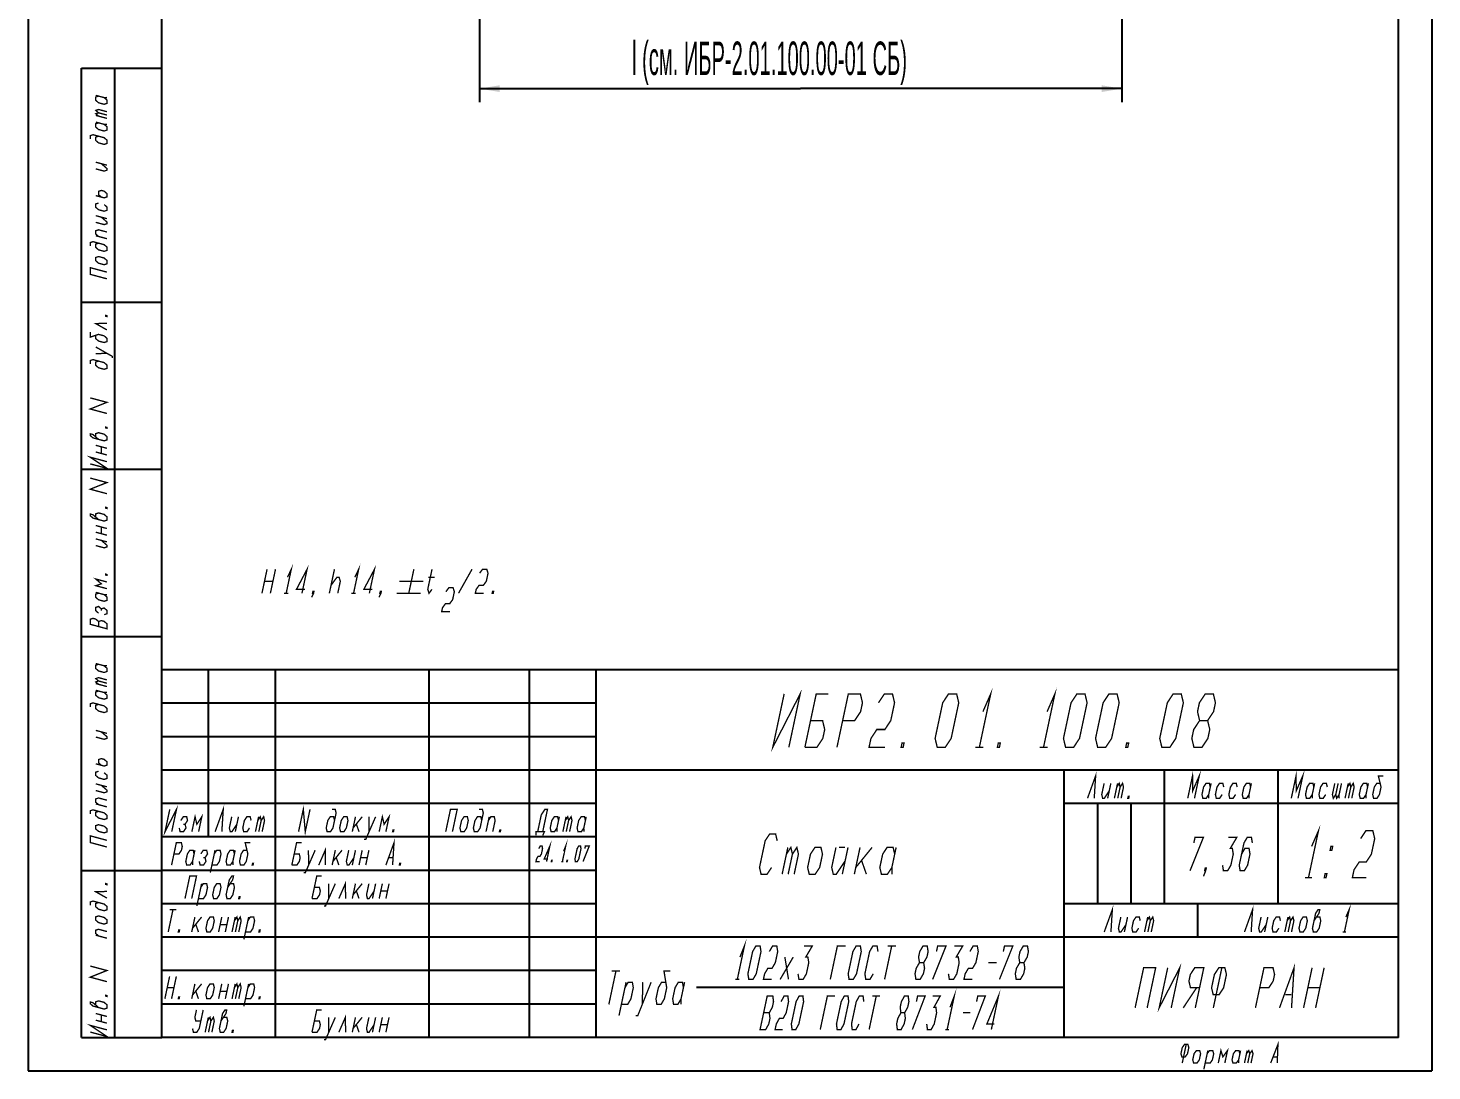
# Model space of a CAD drawing. Header units: millimetres. Extents: x 0 to 210, y 0 to 297.
# Drawn here: x 0 to 210, y 0 to 156 of the extents above; entities that cross this region are included whole.
import ezdxf

# ---------------------------------------------------------------- set-up
doc = ezdxf.new("R2010")
doc.units = ezdxf.units.MM
doc.header["$LTSCALE"] = 19.36
doc.layers.get('0').update_dxf_attribs({"linetype": 'CONTINUOUS'})
doc.layers.add('ALL_DIMENSIONS', color=7, linetype='CONTINUOUS')
doc.styles.get("Standard").update_dxf_attribs({"font": 'txt', "width": 0.7})
doc.dimstyles.new('DIMSTYLE_1', dxfattribs={"dimtxt": 3.6, "dimasz": 3, "dimexe": 0.18, "dimexo": 0.0625, "dimgap": 0.09, "dimtad": 1, "dimdec": 4, "dimlfac": 2, "dimdsep": 46, "dimtxsty": 'STANDARD', "dimblk": '_FILLED', "dimblk1": '_FILLED', "dimblk2": '_FILLED', "dimcen": 0.09, "dimadec": 0, "dimazin": 0, "dimtp": 1.2, "dimtm": 1.2, "dimtfac": 1, "dimtdec": 4, "dimtofl": 0, "dimtmove": 0, "dimatfit": 3, "dimldrblk": '_FILLED', "dimfxl": 1, "dimtolj": 1, "dimarcsym": 0})

# ---------------------------------------------------------------- blocks, each defined once
blk = doc.blocks.new('_FILLED')
at = {"color": 0, "linetype": 'ByBlock'}
blk.add_solid([(0, 0), (-1, 0.167), (-1, -0.167)], dxfattribs=at)
blk = doc.blocks.new('*D1')
at = {"layer": 'ALL_DIMENSIONS', "color": 2, "linetype": 'Continuous'}
for p, q in [((67.52, 179.88), (67.52, 144.95)), ((163.62, 179.53), (163.62, 144.95)), ((67.52, 146.95), (115.57, 146.95)), ((163.62, 146.95), (115.57, 146.95))]:
    blk.add_line(p, q, dxfattribs=at)
at = {"layer": 'ALL_DIMENSIONS', "color": 2, "linetype": 'Continuous', "xscale": 3, "yscale": 3, "zscale": 3, "rotation": 180}
blk.add_blockref('_FILLED', (67.52, 146.95), dxfattribs=at)
at = {"layer": 'ALL_DIMENSIONS', "color": 2, "linetype": 'Continuous', "xscale": 3, "yscale": 3, "zscale": 3}
blk.add_blockref('_FILLED', (163.62, 146.95), dxfattribs=at)

msp = doc.modelspace()

# ---------------------------------------------------------------- linework, layer by layer
at = {"color": 7, "linetype": 'Continuous'}
for p, q in [((0, 297), (0, 0)), ((210, 297), (210, 0)), ((20, 5), (20, 292.349899)), ((205, 5), (205, 292.349899)), ((8, 5), (8, 150)), ((8, 150), (20, 150)), ((13, 5), (13, 150)), ((20, 5), (20, 150)), ((8, 115), (20, 115)), ((8, 90), (20, 90)), ((8, 65), (20, 65)), ((205, 60), (20, 60)), ((20, 5), (20, 60)), ((27, 35), (27, 60)), ((37, 5), (37, 60)), ((60, 5), (60, 60)), ((75, 5), (75, 60)), ((85, 5), (85, 60)), ((205, 5), (205, 60)), ((85, 55), (20, 55)), ((85, 50), (20, 50)), ((205, 45), (20, 45)), ((155, 5), (155, 45)), ((170, 25), (170, 45)), ((187, 25), (187, 45)), ((85, 40), (20, 40)), ((205, 40), (155, 40)), ((160, 25), (160, 40)), ((165, 25), (165, 40)), ((85, 35), (20, 35)), ((8, 30), (20, 30)), ((85, 30), (20, 30)), ((85, 25), (20, 25)), ((205, 25), (155, 25)), ((175, 20), (175, 25)), ((205, 20), (20, 20)), ((85, 15), (20, 15)), ((155, 12.5), (100, 12.5)), ((85, 10), (20, 10)), ((8, 5), (20, 5)), ((205, 5), (20, 5)), ((205, 5), (20, 5)), ((0, 0), (210, 0))]:
    msp.add_line(p, q, dxfattribs=at)
at = {"color": 2, "linetype": 'Continuous', "const_width": 0.2}
for points in [[(10.127428, 145.946582), (11.377426, 145.611641), (11.794094, 145.625004)], [(10.544096, 145.834938), (10.127428, 145.696579), (10.127428, 145.196584), (10.544096, 144.834937), (11.377426, 144.61165), (11.794094, 144.749999), (11.794094, 145.250005), (11.377426, 145.611641)], [(10.544096, 143.334941), (10.127428, 143.696577), (10.544096, 143.834937), (11.794094, 143.499995)], [(10.544096, 142.834936), (10.127428, 143.196582), (10.544096, 143.334941), (11.794094, 143)], [(11.794094, 142.500005), (10.127428, 142.946579)], [(10.127428, 141.946578), (11.377426, 141.611647), (11.794094, 141.625)], [(10.544096, 141.834935), (10.127428, 141.696586), (10.127428, 141.19658), (10.544096, 140.834934), (11.377426, 140.611646), (11.794094, 140.749995), (11.794094, 141.250001), (11.377426, 141.611647)], [(10.544096, 139.834933), (10.127428, 139.696584), (10.127428, 139.196578), (10.544096, 138.834932), (11.377426, 138.611645), (11.794094, 138.750004), (11.794094, 139.249999), (11.377426, 139.611646), (9.71076, 140.05823), (9.294097, 139.919871), (9.294097, 139.419876)], [(10.127428, 135.946583), (11.794094, 135.499998)], [(10.127428, 134.946582), (11.377426, 134.611641), (11.794094, 134.75), (11.794094, 135.000003), (10.960764, 135.723296)], [(10.127428, 130.946578), (11.377426, 130.611647), (11.794094, 130.749996), (11.794094, 131.250002), (11.377426, 131.611648), (10.960764, 131.723292), (10.544096, 131.584933), (10.544096, 131.084937), (10.960764, 130.723291)], [(10.544096, 129.834934), (10.127428, 129.696585), (10.127428, 129.196579), (10.544096, 128.834933), (11.377426, 128.611646), (11.794094, 128.750005), (11.794094, 129.25), (11.377426, 129.611646)], [(10.127428, 127.946586), (11.794094, 127.500001)], [(10.127428, 126.946585), (11.377426, 126.611644), (11.794094, 126.750003), (11.794094, 126.999995), (10.960764, 127.723288)], [(10.544096, 123.834938), (10.127428, 123.696579), (10.127428, 123.196584), (10.544096, 122.834937), (11.377426, 122.61165), (11.794094, 122.749999), (11.794094, 123.250005), (11.377426, 123.611641), (9.71076, 124.058226), (9.294097, 123.919877), (9.294097, 123.419871)], [(10.544096, 124.834939), (10.127428, 125.196586), (10.127428, 125.696581), (10.544096, 125.83494), (11.794094, 125.499999)], [(11.794094, 124.499998), (10.127428, 124.946583)], [(11.377426, 120.611648), (11.794094, 120.749997), (11.794094, 121.250003), (11.377426, 121.611649), (10.544096, 121.834937), (10.127428, 121.696577), (10.127428, 121.196582), (10.544096, 120.834936), (11.377426, 120.611648)], [(11.794094, 118.500003), (9.294097, 119.169875), (9.294097, 120.169876), (11.794094, 119.500004)], [(11.794094, 110.854165), (10.127428, 111.800745), (11.794094, 111.854166)], [(11.794094, 112.979163), (11.794094, 112.854167), (11.58576, 112.909994), (11.58576, 113.03499), (11.794094, 112.979163)], [(10.127428, 110.050746), (10.127428, 109.550751), (10.544096, 109.189104), (11.377426, 108.965817), (11.794094, 109.104166), (11.794094, 109.604172), (11.377426, 109.965808), (10.544096, 110.189105), (9.294097, 109.774038), (9.294097, 110.524036)], [(12.62743, 106.630874), (12.62743, 106.880877), (10.127428, 108.300747)], [(10.127428, 107.300746), (11.794094, 107.354167)], [(10.544096, 106.189102), (10.127428, 106.050753), (10.127428, 105.550747), (10.544096, 105.189101), (11.377426, 104.965813), (11.794094, 105.104162), (11.794094, 105.604168), (11.377426, 105.965814), (9.71076, 106.412399), (9.294097, 106.27404), (9.294097, 105.774045)], [(11.794094, 98.354169), (9.294097, 99.024041), (11.794094, 100.02083), (9.294097, 100.690702)], [(10.544096, 94.480772), (9.71076, 95.204065), (9.294097, 95.315709), (9.294097, 95.065706), (9.71076, 94.70406), (11.377426, 94.257475), (11.794094, 94.395834), (11.794094, 94.895829), (11.377426, 95.257476), (10.544096, 95.480773), (10.127428, 95.342414), (10.127428, 94.842419)], [(11.794094, 96.270829), (11.794094, 96.145833), (11.58576, 96.20166), (11.58576, 96.326656), (11.794094, 96.270829)], [(10.127428, 93.592415), (11.794094, 93.14583)], [(11.794094, 92.145829), (10.127428, 92.592414)], [(10.960764, 92.369127), (10.960764, 93.369128)], [(9.294097, 90.81571), (11.794094, 90.145838), (9.294097, 91.815711), (11.794094, 91.145828)], [(11.794094, 86.354168), (9.294097, 87.02404), (11.794094, 88.020834), (9.294097, 88.690707)], [(11.794094, 84.270833), (11.794094, 84.145832), (11.58576, 84.201654), (11.58576, 84.326655), (11.794094, 84.270833)], [(10.544096, 82.480771), (9.71076, 83.204059), (9.294097, 83.315708), (9.294097, 83.065705), (9.71076, 82.704059), (11.377426, 82.257479), (11.794094, 82.395833), (11.794094, 82.895833), (11.377426, 83.25748), (10.544096, 83.480772), (10.127428, 83.342413), (10.127428, 82.842418)], [(10.127428, 81.592414), (11.794094, 81.145834)], [(11.794094, 80.145833), (10.127428, 80.592413)], [(10.960764, 80.369126), (10.960764, 81.369127)], [(10.127428, 79.592417), (11.794094, 79.145833)], [(10.127428, 78.592417), (11.377426, 78.25748), (11.794094, 78.395834), (11.794094, 78.645832), (10.960764, 79.369125)], [(38.803654, 73.854403), (39.373721, 75.054402), (38.608512, 71.454399)], [(40.971009, 71.454399), (41.736218, 75.054402), (40.15355, 72.054399), (41.413544, 72.054399)], [(48.88365, 73.854403), (49.453717, 75.054402), (48.688519, 71.454399)], [(51.051016, 71.454399), (51.816214, 75.054402), (50.233546, 72.054399), (51.493551, 72.054399)], [(11.794094, 72.145831), (10.127428, 72.592416), (10.960764, 72.869124), (10.127428, 73.592417), (11.794094, 73.145832)], [(11.794094, 74.270834), (11.794094, 74.145833), (11.58576, 74.201655), (11.58576, 74.326656), (11.794094, 74.270834)], [(34.98601, 71.454399), (35.751219, 75.054402)], [(37.011213, 75.054402), (36.246015, 71.454399)], [(45.831215, 75.054402), (45.066017, 71.454399)], [(45.321079, 72.654398), (46.206149, 73.854403), (46.521153, 73.854403), (46.708615, 73.254403), (46.326011, 71.454399)], [(57.711215, 75.054402), (56.946017, 71.454399)], [(60.426217, 75.054402), (59.78855, 72.054399), (59.976012, 71.454399), (60.418547, 72.054399)], [(59.85615, 73.854403), (60.801151, 73.854403)], [(64.386013, 71.454399), (66.411216, 75.054402)], [(67.543679, 74.454402), (67.986214, 75.054402), (68.616222, 75.054402), (68.803684, 74.454402), (68.54861, 73.254403), (68.106086, 72.654398), (67.476078, 72.654398), (67.033543, 72.054399), (66.906012, 71.454399), (68.166017, 71.454399)], [(10.127428, 71.592415), (11.377426, 71.257479), (11.794094, 71.270832)], [(10.544096, 71.480771), (10.127428, 71.342417), (10.127428, 70.842417), (10.544096, 70.480771), (11.377426, 70.257478), (11.794094, 70.395832), (11.794094, 70.895833), (11.377426, 71.257479)], [(35.368614, 73.254403), (36.628619, 73.254403)], [(38.293519, 71.454399), (38.923516, 71.454399)], [(42.703509, 71.454399), (42.546018, 71.454399), (42.609783, 71.754402), (42.767285, 71.754402), (42.703509, 71.454399), (42.418476, 70.8544)], [(48.373515, 71.454399), (49.003512, 71.454399)], [(52.783516, 71.454399), (52.626014, 71.454399), (52.689779, 71.754402), (52.847281, 71.754402), (52.783516, 71.454399), (52.498482, 70.8544)], [(55.146013, 71.454399), (58.74601, 71.454399)], [(55.528617, 73.254403), (59.128614, 73.254403)], [(62.503681, 71.694079), (62.946216, 72.294079), (63.576213, 72.294079), (63.763686, 71.694079), (63.508612, 70.49408), (63.066077, 69.894081), (62.43608, 69.894081), (61.993545, 69.294081), (61.866014, 68.694082), (63.126019, 68.694082)], [(69.583513, 71.454399), (69.426011, 71.454399), (69.489776, 71.754402), (69.647278, 71.754402), (69.583513, 71.454399)], [(11.377426, 68.257481), (11.794094, 68.395835), (11.794094, 68.895836), (11.377426, 69.257477), (10.960764, 69.119123), (10.544096, 69.48077), (10.127428, 69.342416), (10.127428, 68.842415), (10.544096, 68.480769)], [(11.794094, 66.145836), (11.794094, 66.895834), (11.377426, 67.25748), (10.960764, 67.369124), (10.544096, 67.23077), (10.127428, 67.592417), (9.71076, 67.70406), (9.294097, 67.565706), (9.294097, 66.815708), (11.794094, 66.145836)], [(10.544096, 66.480772), (10.544096, 67.23077)], [(10.960764, 68.869125), (10.960764, 69.119123)], [(10.127428, 60.94658), (11.377426, 60.611644), (11.794094, 60.625001)], [(10.544096, 60.834936), (10.127428, 60.696582), (10.127428, 60.196582), (10.544096, 59.834935), (11.377426, 59.611648), (11.794094, 59.750002), (11.794094, 60.250002), (11.377426, 60.611644)], [(10.544096, 58.334939), (10.127428, 58.69658), (10.544096, 58.834934), (11.794094, 58.499998)], [(10.544096, 57.834938), (10.127428, 58.19658), (10.544096, 58.334939), (11.794094, 57.999998)], [(11.794094, 57.500002), (10.127428, 57.946582)], [(10.127428, 56.946581), (11.377426, 56.611645), (11.794094, 56.624998)], [(10.544096, 56.834938), (10.127428, 56.696583), (10.127428, 56.196583), (10.544096, 55.834937), (11.377426, 55.611644), (11.794094, 55.749998), (11.794094, 56.249999), (11.377426, 56.611645)], [(113.100447, 56.410637), (111.400002, 48.41064), (115.500445, 56.410637), (113.8, 48.41064)], [(142.833641, 53.74397), (144.000457, 56.410637), (142.29999, 48.41064)], [(152.433633, 53.74397), (153.600449, 56.410637), (151.900004, 48.41064)], [(10.544096, 54.834936), (10.127428, 54.696582), (10.127428, 54.196581), (10.544096, 53.834935), (11.377426, 53.611647), (11.794094, 53.750001), (11.794094, 54.250002), (11.377426, 54.611643), (9.71076, 55.058228), (9.294097, 54.919874), (9.294097, 54.419874)], [(116.199998, 48.41064), (117.900443, 56.410637), (119.700447, 56.410637)], [(120.999994, 48.41064), (122.700461, 56.410637), (124.500443, 56.410637), (124.817037, 55.077306), (124.533637, 53.74397), (123.650221, 52.410639), (121.850217, 52.410639)], [(127.217035, 55.077306), (128.100451, 56.410637), (129.300461, 56.410637), (129.617033, 55.077306), (129.050232, 52.410639), (128.166816, 51.077302), (126.966828, 51.077302), (126.083412, 49.743971), (125.79999, 48.41064), (128.20001, 48.41064)], [(135.999998, 48.41064), (135.683404, 49.743971), (136.817049, 55.077306), (137.700443, 56.410637), (138.900453, 56.410637), (139.217047, 55.077306), (138.083402, 49.743971), (137.200008, 48.41064), (135.999998, 48.41064)], [(155.200004, 48.41064), (154.88341, 49.743971), (156.017033, 55.077306), (156.900449, 56.410637), (158.100459, 56.410637), (158.417053, 55.077306), (157.283408, 49.743971), (156.399992, 48.41064), (155.200004, 48.41064)], [(160, 48.41064), (159.683406, 49.743971), (160.817051, 55.077306), (161.700445, 56.410637), (162.900455, 56.410637), (163.217049, 55.077306), (162.083404, 49.743971), (161.20001, 48.41064), (160, 48.41064)], [(169.599992, 48.41064), (169.283398, 49.743971), (170.417043, 55.077306), (171.300459, 56.410637), (172.500447, 56.410637), (172.817041, 55.077306), (171.683418, 49.743971), (170.800002, 48.41064), (169.599992, 48.41064)], [(176.450221, 52.410639), (177.333637, 53.74397), (177.617037, 55.077306), (177.300443, 56.410637), (176.100455, 56.410637), (175.217039, 55.077306), (174.933639, 53.74397), (175.250232, 52.410639)], [(116.199998, 48.41064), (118.000002, 48.41064), (118.883418, 49.743971), (119.166818, 51.077302), (118.850225, 52.410639), (117.050221, 52.410639)], [(174.40001, 48.41064), (175.599998, 48.41064), (176.483414, 49.743971), (176.766814, 51.077302), (176.450221, 52.410639), (175.250232, 52.410639), (174.366816, 51.077302), (174.083416, 49.743971), (174.40001, 48.41064)], [(10.127428, 50.946581), (11.794094, 50.500001)], [(10.127428, 49.94658), (11.377426, 49.611644), (11.794094, 49.749998), (11.794094, 50), (10.960764, 50.723293)], [(130.899994, 48.41064), (130.600008, 48.41064), (130.741697, 49.077306), (131.041705, 49.077306), (130.899994, 48.41064)], [(141.699996, 48.41064), (142.900006, 48.41064)], [(145.300004, 48.41064), (144.999996, 48.41064), (145.141707, 49.077306), (145.441715, 49.077306), (145.300004, 48.41064)], [(151.30001, 48.41064), (152.499998, 48.41064)], [(164.50001, 48.41064), (164.200002, 48.41064), (164.341713, 49.077306), (164.641699, 49.077306), (164.50001, 48.41064)], [(10.127428, 45.946581), (11.377426, 45.611645), (11.794094, 45.749999), (11.794094, 46.25), (11.377426, 46.611646), (10.960764, 46.72329), (10.544096, 46.584936), (10.544096, 46.084935), (10.960764, 45.723289)], [(10.544096, 44.834937), (10.127428, 44.696583), (10.127428, 44.196582), (10.544096, 43.834936), (11.377426, 43.611646), (11.794094, 43.75), (11.794094, 44.25), (11.377426, 44.611647)], [(158.480002, 40.787578), (159.694557, 44.137581), (159.484998, 40.787578)], [(173.475, 40.787578), (174.187057, 44.137581), (174.214857, 41.904245), (175.192074, 44.137581), (174.479996, 40.787578)], [(188.964998, 40.787578), (189.677055, 44.137581), (189.704855, 41.904245), (190.682072, 44.137581), (189.969994, 40.787578)], [(202.253449, 43.020914), (201.750951, 43.020914), (201.381033, 42.462581), (201.143674, 41.345912), (201.276254, 40.787578), (201.778752, 40.787578), (202.14867, 41.345912), (202.386029, 42.462581), (201.988311, 44.137581), (202.742068, 44.137581)], [(10.127428, 42.946581), (11.794094, 42.500001)], [(10.127428, 41.946583), (11.377426, 41.611646), (11.794094, 41.75), (11.794094, 42.000001), (10.960764, 42.723291)], [(160.964713, 43.020914), (160.608674, 41.345912), (160.741254, 40.787578), (160.992492, 40.787578), (161.73235, 41.904245)], [(161.969709, 43.020914), (161.49499, 40.787578)], [(162.500008, 40.787578), (162.974705, 43.020914)], [(162.856025, 42.462581), (163.225965, 43.020914), (163.358523, 42.462581), (163.002506, 40.787578)], [(163.358523, 42.462581), (163.728463, 43.020914), (163.861043, 42.462581), (163.505004, 40.787578)], [(176.846027, 42.462581), (176.713469, 43.020914), (176.210949, 43.020914), (175.841031, 42.462581), (175.603672, 41.345912), (175.736252, 40.787578), (176.23875, 40.787578), (176.608668, 41.345912)], [(176.964707, 43.020914), (176.608668, 41.345912), (176.615629, 40.787578)], [(178.856041, 42.462581), (178.723461, 43.020914), (178.220963, 43.020914), (177.851023, 42.462581), (177.613686, 41.345912), (177.746244, 40.787578), (178.248742, 40.787578), (178.618682, 41.345912)], [(180.866033, 42.462581), (180.733453, 43.020914), (180.230955, 43.020914), (179.861037, 42.462581), (179.623678, 41.345912), (179.756258, 40.787578), (180.258756, 40.787578), (180.628674, 41.345912)], [(182.876025, 42.462581), (182.743467, 43.020914), (182.240969, 43.020914), (181.871029, 42.462581), (181.63367, 41.345912), (181.76625, 40.787578), (182.268748, 40.787578), (182.638688, 41.345912)], [(182.994705, 43.020914), (182.638688, 41.345912), (182.645627, 40.787578)], [(192.336025, 42.462581), (192.203467, 43.020914), (191.700969, 43.020914), (191.331029, 42.462581), (191.09367, 41.345912), (191.22625, 40.787578), (191.728748, 40.787578), (192.098688, 41.345912)], [(192.454705, 43.020914), (192.098688, 41.345912), (192.105627, 40.787578)], [(194.346039, 42.462581), (194.213459, 43.020914), (193.710961, 43.020914), (193.341043, 42.462581), (193.103684, 41.345912), (193.236242, 40.787578), (193.73874, 40.787578), (194.10868, 41.345912)], [(195.469715, 43.020914), (195.113676, 41.345912), (195.246256, 40.787578), (195.616174, 41.345912), (195.748754, 40.787578), (196.118672, 41.345912), (196.474711, 43.020914)], [(195.972213, 43.020914), (195.616174, 41.345912)], [(197.00501, 40.787578), (197.479707, 43.020914)], [(197.361027, 42.462581), (197.730967, 43.020914), (197.863525, 42.462581), (197.507508, 40.787578)], [(197.863525, 42.462581), (198.233465, 43.020914), (198.366023, 42.462581), (198.010006, 40.787578)], [(200.376037, 42.462581), (200.243457, 43.020914), (199.740959, 43.020914), (199.371041, 42.462581), (199.133682, 41.345912), (199.26624, 40.787578), (199.76876, 40.787578), (200.138678, 41.345912)], [(200.494717, 43.020914), (200.138678, 41.345912), (200.145617, 40.787578)], [(10.544096, 39.834937), (10.127428, 40.196581), (10.127428, 40.696581), (10.544096, 40.834935), (11.794094, 40.499999)], [(11.794094, 39.500001), (10.127428, 39.946583)], [(164.635619, 40.787578), (164.51, 40.787578), (164.56934, 41.066746), (164.694959, 41.066746), (164.635619, 40.787578)], [(196.118672, 41.345912), (196.125633, 40.787578)], [(10.544096, 38.834936), (10.127428, 38.696582), (10.127428, 38.196582), (10.544096, 37.834938), (11.377426, 37.611645), (11.794094, 37.749999), (11.794094, 38.25), (11.377426, 38.611646), (9.71076, 39.058229), (9.294097, 38.919872), (9.294097, 38.419874)], [(21.197069, 39.137578), (20.485002, 35.787579), (22.202065, 39.137578), (21.489998, 35.787579)], [(22.613674, 36.345912), (22.746254, 35.787579), (23.248752, 35.787579), (23.618681, 36.345912), (23.486101, 36.904245), (23.856029, 37.462579), (23.72346, 38.020912), (23.220962, 38.020912), (22.851033, 37.462579)], [(24.504997, 35.787579), (24.979705, 38.020912), (25.244854, 36.904245), (25.984712, 38.020912), (25.510004, 35.787579)], [(27.979998, 35.787579), (29.194563, 39.137578), (28.985005, 35.787579)], [(30.464709, 38.020912), (30.108681, 36.345912), (30.24125, 35.787579), (30.492499, 35.787579), (31.232356, 36.904245)], [(31.469705, 38.020912), (30.994997, 35.787579)], [(33.361028, 37.462579), (33.228459, 38.020912), (32.725961, 38.020912), (32.356032, 37.462579), (32.118673, 36.345912), (32.251253, 35.787579), (32.753751, 35.787579), (33.12368, 36.345912)], [(34.009996, 35.787579), (34.484715, 38.020912)], [(34.366035, 37.462579), (34.735964, 38.020912), (34.868533, 37.462579), (34.512505, 35.787579)], [(34.868533, 37.462579), (35.238462, 38.020912), (35.371031, 37.462579), (35.015003, 35.787579)], [(40.460003, 35.787579), (41.17206, 39.137578), (41.464999, 35.787579), (42.177066, 39.137578)], [(45.841033, 37.462579), (45.708464, 38.020912), (45.205955, 38.020912), (44.836037, 37.462579), (44.598678, 36.345912), (44.731247, 35.787579), (45.233745, 35.787579), (45.603674, 36.345912), (46.078382, 38.579245), (45.945813, 39.137578), (45.443314, 39.137578)], [(46.608681, 36.345912), (46.74125, 35.787579), (47.243748, 35.787579), (47.613677, 36.345912), (47.851036, 37.462579), (47.718456, 38.020912), (47.215958, 38.020912), (46.846029, 37.462579), (46.608681, 36.345912)], [(48.974712, 38.020912), (48.500004, 35.787579)], [(48.618673, 36.345912), (49.979708, 38.020912)], [(50.272647, 34.670912), (50.523896, 34.670912), (51.989711, 38.020912)], [(50.984715, 38.020912), (51.012505, 35.787579)], [(52.519999, 35.787579), (52.994707, 38.020912), (53.259856, 36.904245), (53.999714, 38.020912), (53.524995, 35.787579)], [(62.474999, 35.787579), (63.187066, 39.137578), (64.192063, 39.137578), (63.479995, 35.787579)], [(64.603682, 36.345912), (64.736251, 35.787579), (65.238749, 35.787579), (65.608678, 36.345912), (65.846037, 37.462579), (65.713457, 38.020912), (65.210959, 38.020912), (64.84103, 37.462579), (64.603682, 36.345912)], [(67.856029, 37.462579), (67.72346, 38.020912), (67.220962, 38.020912), (66.851033, 37.462579), (66.613674, 36.345912), (66.746254, 35.787579), (67.248752, 35.787579), (67.618681, 36.345912), (68.093389, 38.579245), (67.960819, 39.137578), (67.458311, 39.137578)], [(68.504997, 35.787579), (68.979705, 38.020912)], [(68.861036, 37.462579), (69.230965, 38.020912), (69.733463, 38.020912), (69.866032, 37.462579), (69.510004, 35.787579)], [(76.231251, 35.787579), (76.765299, 38.30008), (77.320187, 39.137578), (77.697065, 39.137578), (76.984998, 35.787579)], [(79.351029, 37.462579), (79.21846, 38.020912), (78.715962, 38.020912), (78.346033, 37.462579), (78.108674, 36.345912), (78.241254, 35.787579), (78.743752, 35.787579), (79.113681, 36.345912)], [(79.469709, 38.020912), (79.113681, 36.345912), (79.12062, 35.787579)], [(79.999997, 35.787579), (80.474705, 38.020912)], [(80.356036, 37.462579), (80.725965, 38.020912), (80.858534, 37.462579), (80.502495, 35.787579)], [(80.858534, 37.462579), (81.228463, 38.020912), (81.361032, 37.462579), (81.005004, 35.787579)], [(83.371035, 37.462579), (83.238455, 38.020912), (82.735957, 38.020912), (82.366028, 37.462579), (82.12868, 36.345912), (82.261249, 35.787579), (82.763747, 35.787579), (83.133676, 36.345912)], [(83.489715, 38.020912), (83.133676, 36.345912), (83.140626, 35.787579)], [(11.377426, 35.611646), (11.794094, 35.75), (11.794094, 36.25), (11.377426, 36.611644), (10.544096, 36.834937), (10.127428, 36.696583), (10.127428, 36.196582), (10.544096, 35.834936), (11.377426, 35.611646)], [(23.234852, 36.904245), (23.486101, 36.904245)], [(49.114231, 36.904245), (49.505, 35.787579)], [(54.655621, 35.787579), (54.530002, 35.787579), (54.589342, 36.066747), (54.714961, 36.066747), (54.655621, 35.787579)], [(70.64063, 35.787579), (70.515, 35.787579), (70.57434, 36.066747), (70.699959, 36.066747), (70.64063, 35.787579)], [(75.986952, 35.229246), (75.980002, 35.787579), (77.236247, 35.787579), (76.991948, 35.229246)], [(192.004436, 33.588476), (193.025395, 35.921808), (191.537494, 28.921809)], [(199.33991, 34.755142), (200.112896, 35.921808), (201.162902, 35.921808), (201.439922, 34.755142), (200.943955, 32.421807), (200.170969, 31.255141), (199.120963, 31.255141), (198.347977, 30.088475), (198.100004, 28.921809), (200.199994, 28.921809)], [(11.794094, 33.5), (9.294097, 34.169873), (9.294097, 35.169874), (11.794094, 34.499999)], [(21.465001, 30.787579), (22.177068, 34.137579), (22.930815, 34.137579), (23.063385, 33.579246), (22.944705, 33.020912), (22.574787, 32.462579), (21.821029, 32.462579)], [(32.74346, 33.020912), (32.240962, 33.020912), (31.871033, 32.462579), (31.633674, 31.345913), (31.766254, 30.787579), (32.268752, 30.787579), (32.638681, 31.345913), (32.876029, 32.462579), (32.478311, 34.137579), (33.232068, 34.137579)], [(39.454996, 30.787579), (40.167063, 34.137579), (40.920811, 34.137579)], [(53.524995, 30.787579), (54.739561, 34.137579), (54.530002, 30.787579)], [(76.382404, 33.240974), (76.607625, 33.624309), (76.895129, 33.624309), (76.957401, 33.240974), (76.794442, 32.47431), (76.569211, 32.090975), (76.281707, 32.090975), (76.056476, 31.707642), (75.974996, 31.324307), (76.550004, 31.324307)], [(77.556246, 31.324307), (78.045134, 33.624309), (77.20648, 31.707642), (77.781478, 31.707642)], [(80.110298, 32.857642), (80.417009, 33.624309), (79.928121, 31.324307)], [(81.868751, 31.324307), (81.806479, 31.707642), (82.132396, 33.240974), (82.357628, 33.624309), (82.645132, 33.624309), (82.707404, 33.240974), (82.381476, 31.707642), (82.156255, 31.324307), (81.868751, 31.324307)], [(83.018745, 31.324307), (83.938878, 33.624309), (83.363881, 33.624309), (83.282401, 33.240974)], [(112.062773, 34.432978), (111.82535, 35.432979), (110.925348, 35.432979), (110.262791, 34.432978), (109.412547, 30.432977), (109.649992, 29.432979), (110.549994, 29.432979), (111.212551, 30.432977)], [(113.437666, 32.432979), (114.100223, 33.432977), (114.337668, 32.432979), (113.69999, 29.432979)], [(114.337668, 32.432979), (115.000225, 33.432977), (115.23767, 32.432979), (114.599992, 29.432979)], [(173.812498, 29.944148), (175.812779, 34.944148), (174.562775, 34.944148), (174.385658, 34.110815)], [(179.562791, 34.944148), (180.812773, 34.944148), (179.833516, 33.277481), (180.146027, 33.277481), (180.2814, 32.444148), (179.927123, 30.777482), (179.437494, 29.944148), (178.812492, 29.944148), (178.677141, 30.777482)], [(183.135643, 34.110815), (183.000291, 34.944148), (182.375289, 34.944148), (181.88566, 34.110815), (181.177127, 30.777482), (181.3125, 29.944148), (181.937502, 29.944148), (182.427131, 30.777482), (182.781387, 32.444148), (182.646014, 33.277481), (182.021012, 33.277481), (181.531383, 32.444148)], [(195.030445, 33.00514), (194.767949, 33.00514), (194.891936, 33.588476), (195.154432, 33.588476), (195.030445, 33.00514)], [(24.836028, 32.462579), (24.703459, 33.020912), (24.200961, 33.020912), (23.831032, 32.462579), (23.593673, 31.345913), (23.726253, 30.787579), (24.228751, 30.787579), (24.59868, 31.345913)], [(24.954708, 33.020912), (24.59868, 31.345913), (24.60563, 30.787579)], [(25.603676, 31.345913), (25.736245, 30.787579), (26.238754, 30.787579), (26.608683, 31.345913), (26.476103, 31.904246), (26.846031, 32.462579), (26.713462, 33.020912), (26.210964, 33.020912), (25.841035, 32.462579)], [(26.224854, 31.904246), (26.476103, 31.904246)], [(27.25765, 29.670913), (27.969707, 33.020912)], [(27.494999, 30.787579), (28.248746, 30.787579), (28.618675, 31.345913), (28.856034, 32.462579), (28.723465, 33.020912), (28.220956, 33.020912), (27.851027, 32.462579)], [(30.866037, 32.462579), (30.733457, 33.020912), (30.230959, 33.020912), (29.86103, 32.462579), (29.623682, 31.345913), (29.756251, 30.787579), (30.258749, 30.787579), (30.628678, 31.345913)], [(30.984706, 33.020912), (30.628678, 31.345913), (30.635628, 30.787579)], [(39.454996, 30.787579), (40.208754, 30.787579), (40.578683, 31.345913), (40.697352, 31.904246), (40.564782, 32.462579), (39.811035, 32.462579)], [(41.22765, 29.670913), (41.478899, 29.670913), (42.944714, 33.020912)], [(41.939707, 33.020912), (41.967497, 30.787579)], [(43.475002, 30.787579), (44.452208, 33.020912), (44.479998, 30.787579)], [(45.959713, 33.020912), (45.485005, 30.787579)], [(45.603674, 31.345913), (46.964709, 33.020912)], [(46.099232, 31.904246), (46.490001, 30.787579)], [(47.969705, 33.020912), (47.613677, 31.345913), (47.746246, 30.787579), (47.997495, 30.787579), (48.737353, 31.904246)], [(48.974712, 33.020912), (48.500004, 30.787579)], [(49.505, 30.787579), (49.979708, 33.020912)], [(49.742359, 31.904246), (50.747355, 31.904246)], [(50.984715, 33.020912), (50.509996, 30.787579)], [(54.013604, 31.904246), (54.516102, 31.904246)], [(78.346871, 31.324307), (78.274995, 31.324307), (78.31574, 31.515975), (78.387616, 31.515975), (78.346871, 31.324307)], [(80.64687, 31.324307), (80.575005, 31.324307), (80.615739, 31.515975), (80.687615, 31.515975), (80.64687, 31.324307)], [(112.80001, 29.432979), (113.650232, 33.432977)], [(116.612562, 30.432977), (116.850008, 29.432979), (117.75001, 29.432979), (118.412566, 30.432977), (118.837678, 32.432979), (118.600232, 33.432977), (117.70023, 33.432977), (117.037674, 32.432979), (116.612562, 30.432977)], [(120.850227, 33.432977), (120.212549, 30.432977), (120.449994, 29.432979), (120.900006, 29.432979), (122.225119, 31.432978)], [(121.300217, 33.432977), (122.200219, 33.432977)], [(122.65023, 33.432977), (121.800008, 29.432979)], [(124.450234, 33.432977), (123.59999, 29.432979)], [(123.812557, 30.432977), (126.250217, 33.432977)], [(124.700119, 31.432978), (125.399994, 29.432979)], [(129.63768, 32.432979), (129.400234, 33.432977), (128.500232, 33.432977), (127.837676, 32.432979), (127.412564, 30.432977), (127.65001, 29.432979), (128.54999, 29.432979), (129.212547, 30.432977)], [(129.850225, 33.432977), (129.212547, 30.432977), (129.225008, 29.432979)], [(33.650627, 30.787579), (33.524997, 30.787579), (33.584337, 31.066747), (33.709967, 31.066747), (33.650627, 30.787579)], [(55.660628, 30.787579), (55.534998, 30.787579), (55.594338, 31.066747), (55.719968, 31.066747), (55.660628, 30.787579)], [(79.78438, 31.324307), (80.071873, 31.324307)], [(176.15625, 29.944148), (175.999994, 29.944148), (176.088574, 30.360816), (176.244809, 30.360816), (176.15625, 29.944148), (175.822877, 29.110815)], [(194.162498, 28.921809), (193.900002, 28.921809), (194.023988, 29.505142), (194.286484, 29.505142), (194.162498, 28.921809)], [(11.794094, 27.979166), (11.794094, 27.854167), (11.58576, 27.909989), (11.58576, 28.03499), (11.794094, 27.979166)], [(23.475004, 25.78758), (24.187061, 29.137579), (25.192067, 29.137579), (24.48, 25.78758)], [(25.247647, 24.670913), (25.959715, 28.020913)], [(25.484996, 25.78758), (26.238754, 25.78758), (26.608683, 26.345913), (26.846031, 27.46258), (26.713462, 28.020913), (26.210964, 28.020913), (25.841035, 27.46258)], [(27.613679, 26.345913), (27.746248, 25.78758), (28.248746, 25.78758), (28.618675, 26.345913), (28.856034, 27.46258), (28.723465, 28.020913), (28.220956, 28.020913), (27.851027, 27.46258), (27.613679, 26.345913)], [(29.86103, 27.46258), (30.600888, 28.579246), (30.719567, 29.137579), (30.468318, 29.137579), (30.09839, 28.579246), (29.623682, 26.345913), (29.756251, 25.78758), (30.258749, 25.78758), (30.628678, 26.345913), (30.866037, 27.46258), (30.733457, 28.020913), (30.230959, 28.020913)], [(42.469995, 25.78758), (43.182063, 29.137579), (43.93581, 29.137579)], [(42.469995, 25.78758), (43.223753, 25.78758), (43.593682, 26.345913), (43.712351, 26.904246), (43.579781, 27.46258), (42.826034, 27.46258)], [(44.242649, 24.670913), (44.493898, 24.670913), (45.959713, 28.020913)], [(44.954706, 28.020913), (44.982496, 25.78758)], [(46.490001, 25.78758), (47.467207, 28.020913), (47.494997, 25.78758)], [(48.974712, 28.020913), (48.500004, 25.78758)], [(48.618673, 26.345913), (49.979708, 28.020913)], [(50.984715, 28.020913), (50.628676, 26.345913), (50.761245, 25.78758), (51.012505, 25.78758), (51.752352, 26.904246)], [(51.989711, 28.020913), (51.515003, 25.78758)], [(52.519999, 25.78758), (52.994707, 28.020913)], [(53.999714, 28.020913), (53.524995, 25.78758)], [(191.012502, 28.921809), (192.062508, 28.921809)], [(10.544096, 25.189103), (10.127428, 25.050749), (10.127428, 24.550749), (10.544096, 24.189102), (11.377426, 23.965812), (11.794094, 24.104166), (11.794094, 24.604167), (11.377426, 24.965813), (9.71076, 25.412393), (9.294097, 25.274039), (9.294097, 24.774038)], [(11.794094, 25.854168), (10.127428, 26.800748), (11.794094, 26.854166)], [(31.640624, 25.78758), (31.515005, 25.78758), (31.574334, 26.066745), (31.699964, 26.066745), (31.640624, 25.78758)], [(49.114231, 26.904246), (49.505, 25.78758)], [(52.757358, 26.904246), (53.762354, 26.904246)], [(11.377426, 21.965812), (11.794094, 22.104167), (11.794094, 22.604167), (11.377426, 22.965811), (10.544096, 23.189104), (10.127428, 23.05075), (10.127428, 22.550749), (10.544096, 22.189103), (11.377426, 21.965812)], [(21.67456, 24.13758), (20.962503, 20.787579)], [(21.172062, 24.13758), (22.177068, 24.13758)], [(24.954708, 23.020913), (24.48, 20.787579)], [(24.59868, 21.345912), (25.959715, 23.020913)], [(26.608683, 21.345912), (26.741252, 20.787579), (27.24375, 20.787579), (27.613679, 21.345912), (27.851027, 22.46258), (27.718458, 23.020913), (27.21596, 23.020913), (26.846031, 22.46258), (26.608683, 21.345912)], [(28.499995, 20.787579), (28.974714, 23.020913)], [(29.97971, 23.020913), (29.505002, 20.787579)], [(30.509998, 20.787579), (30.984706, 23.020913)], [(30.866037, 22.46258), (31.235955, 23.020913), (31.368535, 22.46258), (31.012496, 20.787579)], [(31.368535, 22.46258), (31.738464, 23.020913), (31.871033, 22.46258), (31.515005, 20.787579)], [(32.282642, 19.670912), (32.994709, 23.020913)], [(32.520001, 20.787579), (33.273748, 20.787579), (33.643677, 21.345912), (33.881036, 22.46258), (33.748456, 23.020913), (33.245958, 23.020913), (32.876029, 22.46258)], [(160.98001, 20.787579), (162.194564, 24.13758), (161.985006, 20.787579)], [(163.464699, 23.020913), (163.108682, 21.345912), (163.24124, 20.787579), (163.4925, 20.787579), (164.232357, 21.904247)], [(164.469717, 23.020913), (163.994998, 20.787579)], [(166.361029, 22.46258), (166.228449, 23.020913), (165.725951, 23.020913), (165.356033, 22.46258), (165.118674, 21.345912), (165.251254, 20.787579), (165.753752, 20.787579), (166.12367, 21.345912)], [(167.010008, 20.787579), (167.484705, 23.020913)], [(167.366025, 22.46258), (167.735965, 23.020913), (167.868523, 22.46258), (167.512506, 20.787579)], [(167.868523, 22.46258), (168.238463, 23.020913), (168.371043, 22.46258), (168.015004, 20.787579)], [(181.959996, 20.787579), (183.174572, 24.13758), (182.964992, 20.787579)], [(184.444707, 23.020913), (184.088668, 21.345912), (184.221248, 20.787579), (184.472508, 20.787579), (185.212365, 21.904247)], [(185.449703, 23.020913), (184.975006, 20.787579)], [(187.341037, 22.46258), (187.208457, 23.020913), (186.705959, 23.020913), (186.336041, 22.46258), (186.098682, 21.345912), (186.23124, 20.787579), (186.73376, 20.787579), (187.103678, 21.345912)], [(187.989994, 20.787579), (188.464713, 23.020913)], [(188.346033, 22.46258), (188.715951, 23.020913), (188.848531, 22.46258), (188.492492, 20.787579)], [(188.848531, 22.46258), (189.218449, 23.020913), (189.351029, 22.46258), (188.99499, 20.787579)], [(190.118687, 21.345912), (190.251246, 20.787579), (190.753744, 20.787579), (191.123684, 21.345912), (191.361043, 22.46258), (191.228463, 23.020913), (190.725965, 23.020913), (190.356025, 22.46258), (190.118687, 21.345912)], [(192.366039, 22.46258), (193.105896, 23.579247), (193.224555, 24.13758), (192.973316, 24.13758), (192.603377, 23.579247), (192.12868, 21.345912), (192.26126, 20.787579), (192.763758, 20.787579), (193.133676, 21.345912), (193.371035, 22.46258), (193.238455, 23.020913), (192.735957, 23.020913)], [(197.132842, 23.020913), (197.621439, 24.13758), (196.909383, 20.787579)], [(10.544096, 20.189104), (10.127428, 20.550749), (10.127428, 21.050749), (10.544096, 21.189103), (11.794094, 20.854167)], [(22.595627, 20.787579), (22.469997, 20.787579), (22.529337, 21.066746), (22.654967, 21.066746), (22.595627, 20.787579)], [(25.094228, 21.904247), (25.484996, 20.787579)], [(28.737354, 21.904247), (29.742351, 21.904247)], [(34.655623, 20.787579), (34.530004, 20.787579), (34.589344, 21.066746), (34.714963, 21.066746), (34.655623, 20.787579)], [(11.794094, 19.854166), (10.127428, 20.300748)], [(106.48977, 17.027482), (107.156537, 18.694148), (106.093748, 13.694149)], [(196.658123, 20.787579), (197.160621, 20.787579)], [(107.812498, 13.694149), (107.677136, 14.527482), (108.385647, 17.860815), (108.875287, 18.694148), (109.500289, 18.694148), (109.635662, 17.860815), (108.927129, 14.527482), (108.4375, 13.694149), (107.812498, 13.694149)], [(110.885645, 17.860815), (111.375273, 18.694148), (112.000275, 18.694148), (112.135648, 17.860815), (111.781393, 16.194148), (111.291764, 15.360815), (110.666762, 15.360815), (110.177133, 14.527482), (109.999994, 13.694149), (111.249998, 13.694149)], [(112.500002, 13.694149), (114.458518, 17.027482)], [(113.208514, 17.027482), (113.750006, 13.694149)], [(116.062777, 18.694148), (117.312781, 18.694148), (116.333523, 17.027482), (116.646014, 17.027482), (116.781387, 16.194148), (116.427131, 14.527482), (115.937502, 13.694149), (115.3125, 13.694149), (115.177127, 14.527482)], [(120.000004, 13.694149), (121.062793, 18.694148), (122.312775, 18.694148)], [(122.812502, 13.694149), (122.677129, 14.527482), (123.385662, 17.860815), (123.875291, 18.694148), (124.500293, 18.694148), (124.635645, 17.860815), (123.927133, 14.527482), (123.437504, 13.694149), (122.812502, 13.694149)], [(127.135652, 17.860815), (127.000279, 18.694148), (126.375277, 18.694148), (125.885648, 17.860815), (125.177137, 14.527482), (125.31251, 13.694149), (125.93749, 13.694149), (126.427141, 14.527482)], [(129.187775, 18.694148), (128.125008, 13.694149)], [(128.562773, 18.694148), (129.812777, 18.694148)], [(133.968887, 16.194148), (134.458516, 17.027482), (134.635654, 17.860815), (134.500281, 18.694148), (133.875279, 18.694148), (133.38565, 17.860815), (133.208512, 17.027482), (133.343885, 16.194148)], [(135.312498, 13.694149), (137.312779, 18.694148), (136.062775, 18.694148), (135.885658, 17.860815)], [(138.562783, 18.694148), (139.812787, 18.694148), (138.833529, 17.027482), (139.14602, 17.027482), (139.281393, 16.194148), (138.927137, 14.527482), (138.437508, 13.694149), (137.812506, 13.694149), (137.677133, 14.527482)], [(140.885652, 17.860815), (141.375281, 18.694148), (142.000283, 18.694148), (142.135656, 17.860815), (141.7814, 16.194148), (141.291771, 15.360815), (140.66677, 15.360815), (140.177141, 14.527482), (140.000002, 13.694149), (141.250006, 13.694149)], [(145.312508, 13.694149), (147.312789, 18.694148), (146.062785, 18.694148), (145.885646, 17.860815)], [(148.968891, 16.194148), (149.45852, 17.027482), (149.635658, 17.860815), (149.500285, 18.694148), (148.875283, 18.694148), (148.385654, 17.860815), (148.208516, 17.027482), (148.343889, 16.194148)], [(11.794094, 13.354167), (9.294097, 14.02404), (11.794094, 15.020833), (9.294097, 15.690706)], [(87.937786, 14.944149), (86.874997, 9.944148)], [(87.312784, 14.944149), (88.562788, 14.944149)], [(95.396022, 13.277482), (94.771021, 13.277482), (94.281392, 12.444149), (93.927136, 10.777482), (94.062498, 9.944148), (94.6875, 9.944148), (95.177129, 10.777482), (95.531396, 12.444149), (95.125287, 14.944149), (96.062779, 14.944149)], [(132.81249, 13.694149), (133.437492, 13.694149), (133.927121, 14.527482), (134.10426, 15.360815), (133.968887, 16.194148), (133.343885, 16.194148), (132.854256, 15.360815), (132.677139, 14.527482), (132.81249, 13.694149)], [(143.656385, 16.194148), (144.906389, 16.194148)], [(147.812494, 13.694149), (148.437496, 13.694149), (148.927125, 14.527482), (149.104264, 15.360815), (148.968891, 16.194148), (148.343889, 16.194148), (147.85426, 15.360815), (147.677121, 14.527482), (147.812494, 13.694149)], [(165.60001, 9.432978), (166.875344, 15.432979), (168.675348, 15.432979), (167.399992, 9.432978)], [(170.47533, 15.432979), (169.199996, 9.432978), (172.275334, 15.432979), (171, 9.432978)], [(174.600008, 9.432978), (175.875342, 15.432979), (174.52535, 15.432979), (173.862793, 14.432979), (173.650227, 13.432978), (173.887672, 12.432978), (175.237664, 12.432978)], [(178.575348, 15.432979), (178.125336, 15.432979), (177.462779, 14.432979), (177.037668, 12.432978), (177.275113, 11.432979), (178.175115, 11.432979), (178.837672, 12.432978), (179.262783, 14.432979), (179.025338, 15.432979), (178.575348, 15.432979), (177.299992, 9.432978)], [(183.600006, 9.432978), (184.87534, 15.432979), (186.225332, 15.432979), (186.462777, 14.432979), (186.250232, 13.432978), (185.587676, 12.432978), (184.237662, 12.432978)], [(187.199992, 9.432978), (189.37535, 15.432979), (188.999996, 9.432978)], [(190.8, 9.432978), (192.075334, 15.432979)], [(193.875338, 15.432979), (192.600004, 9.432978)], [(20.460005, 10.787579), (21.172062, 14.137579)], [(22.177068, 14.137579), (21.465001, 10.787579)], [(24.954708, 13.020913), (24.48, 10.787579)], [(24.59868, 11.345913), (25.959715, 13.020913)], [(26.608683, 11.345913), (26.741252, 10.787579), (27.24375, 10.787579), (27.613679, 11.345913), (27.851027, 12.46258), (27.718458, 13.020913), (27.21596, 13.020913), (26.846031, 12.46258), (26.608683, 11.345913)], [(28.499995, 10.787579), (28.974714, 13.020913)], [(29.97971, 13.020913), (29.505002, 10.787579)], [(30.509998, 10.787579), (30.984706, 13.020913)], [(30.866037, 12.46258), (31.235955, 13.020913), (31.368535, 12.46258), (31.012496, 10.787579)], [(31.368535, 12.46258), (31.738464, 13.020913), (31.871033, 12.46258), (31.515005, 10.787579)], [(32.282642, 9.670913), (32.994709, 13.020913)], [(32.520001, 10.787579), (33.273748, 10.787579), (33.643677, 11.345913), (33.881036, 12.46258), (33.748456, 13.020913), (33.245958, 13.020913), (32.876029, 12.46258)], [(88.395736, 8.277482), (89.458525, 13.277482)], [(88.750003, 9.944148), (89.687495, 9.944148), (90.177135, 10.777482), (90.531391, 12.444149), (90.396018, 13.277482), (89.771026, 13.277482), (89.281387, 12.444149)], [(90.895744, 8.277482), (91.208234, 8.277482), (93.208526, 13.277482)], [(91.958522, 13.277482), (91.875002, 9.944148)], [(98.031393, 12.444149), (97.89602, 13.277482), (97.271018, 13.277482), (96.781389, 12.444149), (96.427133, 10.777482), (96.562495, 9.944148), (97.187497, 9.944148), (97.677126, 10.777482)], [(98.208521, 13.277482), (97.677126, 10.777482), (97.656254, 9.944148)], [(105.781247, 13.694149), (106.406249, 13.694149)], [(10.544096, 9.48077), (9.71076, 10.204061), (9.294097, 10.315707), (9.294097, 10.065706), (9.71076, 9.70406), (11.377426, 9.257479), (11.794094, 9.395834), (11.794094, 9.895833), (11.377426, 10.257479), (10.544096, 10.48077), (10.127428, 10.342416), (10.127428, 9.842415)], [(11.794094, 11.270833), (11.794094, 11.145833), (11.58576, 11.201656), (11.58576, 11.326656), (11.794094, 11.270833)], [(20.816033, 12.46258), (21.821029, 12.46258)], [(22.595627, 10.787579), (22.469997, 10.787579), (22.529337, 11.066746), (22.654967, 11.066746), (22.595627, 10.787579)], [(25.094228, 11.904246), (25.484996, 10.787579)], [(28.737354, 11.904246), (29.742351, 11.904246)], [(34.655623, 10.787579), (34.530004, 10.787579), (34.589344, 11.066746), (34.714963, 11.066746), (34.655623, 10.787579)], [(109.50001, 6.194149), (110.343744, 6.194149), (110.802135, 7.027482), (110.979252, 7.860815), (110.875139, 8.694148), (111.333529, 9.527482), (111.510646, 10.360815), (111.406533, 11.194148), (110.562777, 11.194148), (109.50001, 6.194149)], [(112.635654, 10.360815), (113.094023, 11.194148), (113.656527, 11.194148), (113.760662, 10.360815), (113.406385, 8.694148), (112.948016, 7.860815), (112.385512, 7.860815), (111.927121, 7.027482), (111.750004, 6.194149), (112.87499, 6.194149)], [(114.28125, 6.194149), (114.177137, 7.027482), (114.885648, 10.360815), (115.344039, 11.194148), (115.906543, 11.194148), (116.010656, 10.360815), (115.302123, 7.027482), (114.843754, 6.194149), (114.28125, 6.194149)], [(118.500008, 6.194149), (119.562775, 11.194148), (120.687783, 11.194148)], [(121.031254, 6.194149), (120.927141, 7.027482), (121.635652, 10.360815), (122.094043, 11.194148), (122.656525, 11.194148), (122.76066, 10.360815), (122.052127, 7.027482), (121.593758, 6.194149), (121.031254, 6.194149)], [(125.010654, 10.360815), (124.906541, 11.194148), (124.344037, 11.194148), (123.885646, 10.360815), (123.177135, 7.027482), (123.281248, 6.194149), (123.843752, 6.194149), (124.302121, 7.027482)], [(126.875283, 11.194148), (125.812494, 6.194149)], [(126.312779, 11.194148), (127.437787, 11.194148)], [(131.12515, 8.694148), (131.58352, 9.527482), (131.760658, 10.360815), (131.656523, 11.194148), (131.094041, 11.194148), (130.63565, 10.360815), (130.458512, 9.527482), (130.562646, 8.694148)], [(132.281246, 6.194149), (134.187791, 11.194148), (133.062783, 11.194148), (132.885645, 10.360815)], [(135.312777, 11.194148), (136.437785, 11.194148), (135.521025, 9.527482), (135.802277, 9.527482), (135.906391, 8.694148), (135.552135, 7.027482), (135.093744, 6.194149), (134.53124, 6.194149), (134.427127, 7.027482)], [(137.911656, 9.527482), (138.547164, 11.194148), (137.484375, 6.194149)], [(141.281244, 6.194149), (143.187789, 11.194148), (142.062781, 11.194148), (141.885643, 10.360815)], [(144.093742, 6.194149), (145.156531, 11.194148), (143.427125, 7.027482), (144.552133, 7.027482)], [(172.800004, 9.432978), (174.787674, 12.432978)], [(188.075115, 11.432979), (188.975117, 11.432979)], [(191.437678, 12.432978), (193.23766, 12.432978)], [(10.127428, 8.592415), (11.794094, 8.145833)], [(10.960764, 7.369125), (10.960764, 8.369124)], [(24.59868, 6.345913), (24.731249, 5.78758), (25.233747, 5.78758), (25.603676, 6.345913), (26.197063, 9.137579)], [(25.192067, 9.137579), (24.954708, 8.020913), (25.087277, 7.46258), (25.841035, 7.46258)], [(28.856034, 7.46258), (29.595892, 8.579246), (29.714561, 9.137579), (29.463312, 9.137579), (29.093383, 8.579246), (28.618675, 6.345913), (28.751255, 5.78758), (29.253753, 5.78758), (29.623682, 6.345913), (29.86103, 7.46258), (29.728461, 8.020913), (29.225963, 8.020913)], [(42.469995, 5.78758), (43.182063, 9.137579), (43.93581, 9.137579)], [(46.490001, 5.78758), (47.467207, 8.020913), (47.494997, 5.78758)], [(110.031383, 8.694148), (110.875139, 8.694148)], [(130.031252, 6.194149), (130.593756, 6.194149), (131.052125, 7.027482), (131.229264, 7.860815), (131.12515, 8.694148), (130.562646, 8.694148), (130.104256, 7.860815), (129.927139, 7.027482), (130.031252, 6.194149)], [(139.843896, 8.694148), (140.968883, 8.694148)], [(9.294097, 5.815706), (11.794094, 5.145833), (9.294097, 6.815706), (11.794094, 6.145833)], [(11.794094, 7.145833), (10.127428, 7.592416)], [(26.490003, 5.78758), (26.964711, 8.020913)], [(26.846031, 7.46258), (27.21596, 8.020913), (27.348529, 7.46258), (26.992501, 5.78758)], [(27.348529, 7.46258), (27.718458, 8.020913), (27.851027, 7.46258), (27.494999, 5.78758)], [(42.469995, 5.78758), (43.223753, 5.78758), (43.593682, 6.345913), (43.712351, 6.904246), (43.579781, 7.46258), (42.826034, 7.46258)], [(44.242649, 4.670913), (44.493898, 4.670913), (45.959713, 8.020913)], [(44.954706, 8.020913), (44.982496, 5.78758)], [(48.974712, 8.020913), (48.500004, 5.78758)], [(48.618673, 6.345913), (49.979708, 8.020913)], [(49.114231, 6.904246), (49.505, 5.78758)], [(50.984715, 8.020913), (50.628676, 6.345913), (50.761245, 5.78758), (51.012505, 5.78758), (51.752352, 6.904246)], [(51.989711, 8.020913), (51.515003, 5.78758)], [(52.519999, 5.78758), (52.994707, 8.020913)], [(52.757358, 6.904246), (53.762354, 6.904246)], [(53.999714, 8.020913), (53.524995, 5.78758)], [(30.635628, 5.78758), (30.509998, 5.78758), (30.569338, 6.066746), (30.694968, 6.066746), (30.635628, 5.78758)], [(137.203123, 6.194149), (137.765627, 6.194149)], [(185.879992, 1.172466), (186.965168, 3.972466), (186.860002, 1.172466)], [(173.24516, 3.972466), (173.000152, 3.972466), (172.655973, 3.505799), (172.457586, 2.572466), (172.603379, 2.1058), (173.093395, 2.1058), (173.437574, 2.572466), (173.635961, 3.505799), (173.490168, 3.972466), (173.24516, 3.972466), (172.65, 1.172466)], [(174.219197, 1.639133), (174.36499, 1.172466), (174.855006, 1.172466), (175.199186, 1.639133), (175.397572, 2.572466), (175.251779, 3.039133), (174.761764, 3.039133), (174.417584, 2.572466), (174.219197, 1.639133)], [(175.881615, 0.239133), (176.476775, 3.039133)], [(176.080002, 1.172466), (176.815004, 1.172466), (177.159184, 1.639133), (177.35757, 2.572466), (177.211777, 3.039133), (176.721762, 3.039133), (176.377582, 2.572466)], [(178.04, 1.172466), (178.436773, 3.039133), (178.728381, 2.1058), (179.416762, 3.039133), (179.02001, 1.172466)], [(181.277588, 2.572466), (181.131773, 3.039133), (180.641779, 3.039133), (180.297578, 2.572466), (180.099191, 1.639133), (180.245006, 1.172466), (180.735, 1.172466), (181.079201, 1.639133)], [(181.376781, 3.039133), (181.079201, 1.639133), (181.10249, 1.172466)], [(181.959996, 1.172466), (182.35677, 3.039133)], [(182.257576, 2.572466), (182.601777, 3.039133), (182.74757, 2.572466), (182.44999, 1.172466)], [(182.74757, 2.572466), (183.091771, 3.039133), (183.237586, 2.572466), (182.940006, 1.172466)], [(186.323387, 2.1058), (186.813381, 2.1058)]]:
    msp.add_lwpolyline(points, dxfattribs=at)

# ---------------------------------------------------------------- texts
at = {"insert": (90.347842, 153.991609), "char_height": 5, "width": 52.99073393, "attachment_point": 1}
msp.add_mtext('{\\W0.45;l (см. ИБР-2.01.100.00-01 СБ)}', dxfattribs=at)

# ---------------------------------------------------------------- dimensions: what is measured, and where the dimension line sits
at = {"layer": 'ALL_DIMENSIONS', "color": 2, "linetype": 'Continuous'}
dim = msp.add_linear_dim(base=(163.621346, 146.954382), p1=(67.519472, 179.883881), p2=(163.621346, 179.530112), dimstyle='DIMSTYLE_1', dxfattribs=at)
dim.commit()
dim.dimension.update_dxf_attribs({"geometry": '*D1', "text_midpoint": (110.530409, 147.854382), "dimtype": 160})

doc.saveas('drawing.dxf')
